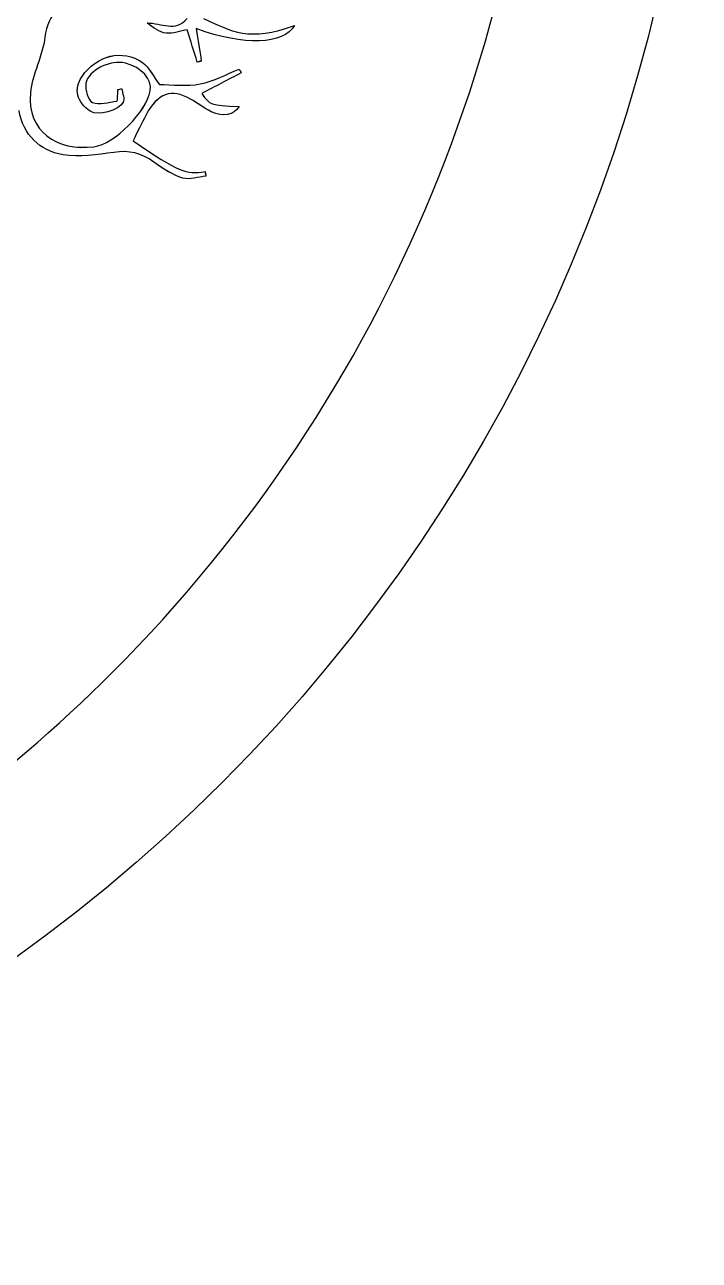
# Model space of a CAD drawing. Extents: x 105 to 524, y 66 to 486.
# Drawn here: x 437.6 to 524.4, y 66.1 to 225.1 of the extents above; entities that cross this region are included whole.
import ezdxf

# ---------------------------------------------------------------- set-up
doc = ezdxf.new("R2010")
doc.units = 0
doc.layers.add('tree', color=7, linetype='CONTINUOUS')

msp = doc.modelspace()

# ---------------------------------------------------------------- linework, layer by layer
at = {"layer": 'tree', "color": 7}
for p, q in [((460.803307, 206.182412), (460.929073, 205.607334)), ((460.803351, 206.180971), (460.929123, 205.605895))]:
    msp.add_line(p, q, dxfattribs=at)
for points in [[(524.443995, 275.896663), (524.443995, 160.054933), (430.535721, 66.146656), (314.693991, 66.146652)], [(448.867492, 141.748494), (484.452522, 177.326518), (504.443976, 225.580675), (504.443976, 275.895598)], [(444.81817, 229.44098), (442.476819, 228.026517), (440.565928, 226.539968), (440.190996, 223.475829)], [(444.818171, 229.440769), (442.476823, 228.026305), (440.565932, 226.540023), (440.191017, 223.475616)], [(444.818198, 229.439541), (442.476849, 228.025077), (440.565958, 226.538527), (440.191044, 223.474388)], [(453.377124, 225.298508), (455.174244, 225.303306), (457.011158, 224.087214), (458.487321, 225.854627)], [(453.377126, 225.298295), (455.17426, 225.303367), (457.011183, 224.087003), (458.48761, 225.854416)], [(453.377152, 225.297067), (455.174287, 225.301872), (457.01121, 224.085774), (458.48737, 225.853188)], [(460.605717, 225.868509), (464.173817, 224.227912), (466.523423, 222.824929), (472.345314, 224.967715)], [(460.605719, 225.868299), (464.173819, 224.227701), (466.523446, 222.824717), (472.345308, 224.967505)], [(460.605746, 225.867071), (464.173846, 224.226473), (466.523473, 222.823489), (472.345335, 224.966277)], [(455.796438, 223.984693), (454.93873, 224.078405), (454.136019, 224.675107), (453.377124, 225.298508)], [(455.796448, 223.984482), (454.938737, 224.078192), (454.136034, 224.674894), (453.377126, 225.298295)], [(455.796475, 223.983254), (454.938763, 224.076964), (454.136061, 224.673666), (453.377152, 225.297067)], [(458.514027, 224.428149), (457.652332, 224.26876), (456.697927, 223.886176), (455.796438, 223.984693)], [(458.514314, 224.427937), (457.65233, 224.26855), (456.697953, 223.885966), (455.796448, 223.984482)], [(458.514073, 224.426709), (457.652357, 224.267321), (456.697979, 223.884738), (455.796475, 223.983254)], [(459.814507, 220.234415), (459.387787, 221.610968), (458.960784, 222.987521), (458.514027, 224.428149)], [(459.814526, 220.232974), (459.387807, 221.609527), (458.96082, 222.98608), (458.514073, 224.426709)], [(459.814499, 220.234202), (459.38778, 221.610755), (458.960794, 222.987308), (458.514314, 224.427937)], [(472.345314, 224.967715), (470.865941, 222.510692), (465.891386, 222.293903), (459.67777, 224.562973)], [(459.67777, 224.562973), (459.912508, 223.058803), (460.119695, 221.730041), (460.326916, 220.401011)], [(472.345308, 224.967505), (470.865943, 222.510481), (465.891378, 222.293692), (459.677778, 224.563029)], [(459.677778, 224.563029), (459.912501, 223.058859), (460.119718, 221.729829), (460.326936, 220.400798)], [(472.345335, 224.966277), (470.86597, 222.509253), (465.891405, 222.292464), (459.677805, 224.561534)], [(459.677805, 224.561534), (459.912527, 223.057364), (460.119745, 221.728601), (460.326963, 220.39957)], [(440.191017, 223.475616), (439.893809, 221.046358), (438.571994, 218.734838), (438.327124, 216.308249)], [(440.190996, 223.475829), (439.893816, 221.046569), (438.571993, 218.735049), (438.32713, 216.30846)], [(440.191044, 223.474388), (439.893835, 221.04513), (438.57202, 218.73361), (438.327151, 216.307021)], [(444.988527, 218.429089), (446.821172, 221.136009), (450.204487, 221.994885), (452.75306, 220.199973)], [(444.988539, 218.429145), (446.821456, 221.135796), (450.204502, 221.994941), (452.753068, 220.199762)], [(444.988565, 218.42765), (446.821216, 221.134568), (450.204529, 221.993446), (452.753095, 220.198533)], [(450.547373, 220.131147), (448.674935, 220.608509), (445.745311, 219.22368), (445.47267, 217.506192)], [(450.547352, 220.131358), (448.674913, 220.608723), (445.745306, 219.223625), (445.472679, 217.506402)], [(450.547399, 220.129919), (448.674961, 220.607281), (445.745338, 219.222185), (445.472697, 217.504964)], [(453.755513, 216.55435), (454.03456, 218.045972), (452.643311, 219.597129), (450.547352, 220.131358)], [(453.755512, 216.554405), (454.034562, 218.04576), (452.643318, 219.596919), (450.547373, 220.131147)], [(453.755539, 216.55291), (454.034588, 218.044532), (452.643344, 219.595691), (450.547399, 220.129919)], [(452.75306, 220.199973), (453.638285, 219.576304), (454.148049, 218.420012), (454.9267, 217.376386)], [(452.753068, 220.199762), (453.638284, 219.576361), (454.148318, 218.4198), (454.926987, 217.376172)], [(452.753095, 220.198533), (453.638311, 219.574866), (454.148078, 218.418572), (454.926747, 217.374944)], [(460.326936, 220.400798), (460.156302, 220.345266), (459.985401, 220.289734), (459.814499, 220.234202)], [(460.326916, 220.401011), (460.156278, 220.345476), (459.985392, 220.289946), (459.814507, 220.234415)], [(460.326963, 220.39957), (460.156329, 220.344038), (459.985427, 220.288506), (459.814526, 220.232974)], [(460.199034, 217.45007), (461.923236, 217.768847), (463.534795, 218.696604), (465.196026, 219.35658)], [(460.199054, 217.448631), (461.923289, 217.767406), (463.534835, 218.695164), (465.19605, 219.355141)], [(460.199294, 217.450126), (461.923262, 217.768901), (463.534808, 218.696392), (465.196023, 219.356369)], [(465.196023, 219.356369), (465.287616, 219.199384), (465.379208, 219.042133), (465.470533, 218.884881)], [(465.196026, 219.35658), (465.287607, 219.199329), (465.378941, 219.042079), (465.470522, 218.884825)], [(465.19605, 219.355141), (465.287642, 219.197889), (465.378968, 219.040638), (465.47056, 218.883386)], [(446.093779, 213.901362), (444.257395, 215.129205), (443.858967, 216.760993), (444.988527, 218.429089)], [(446.09379, 213.901417), (444.257401, 215.129261), (443.858988, 216.761048), (444.988539, 218.429145)], [(446.093817, 213.899921), (444.257428, 215.127766), (443.859014, 216.759553), (444.988565, 218.42765)], [(465.470522, 218.884825), (463.77673, 217.999783), (462.082656, 217.114741), (460.397966, 216.234507)], [(465.470533, 218.884881), (463.776741, 217.999572), (462.082681, 217.114531), (460.397967, 216.234295)], [(465.47056, 218.883386), (463.776767, 217.998344), (462.082708, 217.113303), (460.397994, 216.233067)], [(438.32713, 216.30846), (437.82802, 211.360505), (441.77077, 208.7788), (446.496475, 209.3739)], [(438.327124, 216.308249), (437.828038, 211.36056), (441.770786, 208.778588), (446.496476, 209.373689)], [(438.327151, 216.307021), (437.828065, 211.359065), (441.770813, 208.77736), (446.496503, 209.37246)], [(445.472679, 217.506402), (445.34769, 216.719877), (445.76425, 215.292866), (446.301283, 215.080349)], [(445.47267, 217.506192), (445.347699, 216.719666), (445.764271, 215.292654), (446.301275, 215.080137)], [(445.472697, 217.504964), (445.347725, 216.718438), (445.764297, 215.291426), (446.301302, 215.078909)], [(446.496475, 209.3739), (449.190851, 209.712966), (453.257214, 213.892818), (453.755513, 216.55435)], [(446.496476, 209.373689), (449.190843, 209.713021), (453.257228, 213.892606), (453.755512, 216.554405)], [(446.496503, 209.37246), (449.19087, 209.711526), (453.257254, 213.891378), (453.755539, 216.55291)], [(449.44319, 215.254208), (449.579644, 215.279839), (449.544929, 216.214539), (449.589524, 216.72821)], [(449.443193, 215.254152), (449.579647, 215.280046), (449.544934, 216.214752), (449.589243, 216.728421)], [(449.443216, 215.252713), (449.57967, 215.278611), (449.544956, 216.21331), (449.589284, 216.726982)], [(449.589243, 216.728421), (449.759352, 216.762323), (449.929179, 216.7965), (450.099289, 216.830674)], [(449.589284, 216.726982), (449.759384, 216.760888), (449.929217, 216.795062), (450.099317, 216.829235)], [(449.589524, 216.72821), (449.759357, 216.762383), (449.92919, 216.79629), (450.099291, 216.830463)], [(450.099289, 216.830674), (450.172984, 216.241447), (450.489673, 215.534483), (450.272326, 215.086756)], [(450.099291, 216.830463), (450.172992, 216.241237), (450.489694, 215.534271), (450.272328, 215.086811)], [(450.099317, 216.829235), (450.173019, 216.240009), (450.48972, 215.533043), (450.272355, 215.085316)], [(458.92152, 215.508318), (456.493668, 216.901423), (454.72858, 216.276424), (453.219291, 213.479264)], [(458.921566, 215.506879), (456.493699, 216.899985), (454.728608, 216.274983), (453.219335, 213.477825)], [(458.92154, 215.508107), (456.493672, 216.90148), (454.728581, 216.276211), (453.219576, 213.479053)], [(454.9267, 217.376386), (456.506474, 217.376386), (458.407241, 217.118748), (460.199034, 217.45007)], [(454.926747, 217.374944), (456.506516, 217.374944), (458.40726, 217.117308), (460.199054, 217.448631)], [(454.926987, 217.376172), (456.50649, 217.376172), (458.407233, 217.118803), (460.199294, 217.450126)], [(460.397966, 216.234507), (461.448997, 214.703371), (461.448997, 214.703371), (465.201106, 214.550124)], [(460.397967, 216.234295), (461.449011, 214.70316), (461.449011, 214.70316), (465.201097, 214.55018)], [(460.397994, 216.233067), (461.449037, 214.701932), (461.449037, 214.701932), (465.201123, 214.548685)], [(450.272326, 215.086756), (449.751591, 214.014562), (446.957909, 213.323883), (446.093779, 213.901362)], [(450.272328, 215.086811), (449.751613, 214.014349), (446.95791, 213.32367), (446.09379, 213.901417)], [(450.272355, 215.085316), (449.75164, 214.013121), (446.957937, 213.322442), (446.093817, 213.899921)], [(446.301275, 215.080137), (447.19824, 214.725319), (448.399089, 215.057444), (449.44319, 215.254208)], [(446.301283, 215.080349), (447.198221, 214.725532), (448.399076, 215.057665), (449.443193, 215.254152)], [(446.301302, 215.078909), (447.198267, 214.724091), (448.399116, 215.056215), (449.443216, 215.252713)], [(461.605207, 213.884542), (460.664983, 214.329063), (459.828653, 214.987706), (458.92152, 215.508318)], [(461.605225, 213.88433), (460.665001, 214.32912), (459.828652, 214.987762), (458.92154, 215.508107)], [(461.605252, 213.883102), (460.665027, 214.327625), (459.828679, 214.986267), (458.921566, 215.506879)], [(465.201106, 214.550124), (464.469692, 213.431476), (463.179654, 213.13993), (461.605207, 213.884542)], [(465.201097, 214.55018), (464.469692, 213.43153), (463.179654, 213.139987), (461.605225, 213.88433)], [(465.201123, 214.548685), (464.469719, 213.430035), (463.179681, 213.138492), (461.605252, 213.883102)], [(442.536897, 208.336413), (439.482583, 208.870374), (437.411742, 210.902098), (436.858692, 214.043662)], [(442.536905, 208.336468), (439.482577, 208.870163), (437.411733, 210.901887), (436.858707, 214.043717)], [(442.536932, 208.334973), (439.482604, 208.868935), (437.41176, 210.900659), (436.858734, 214.042222)], [(453.219291, 213.479264), (452.629164, 212.385444), (452.099892, 211.258517), (451.539398, 210.139601)], [(453.219576, 213.479053), (452.629165, 212.385232), (452.099905, 211.258306), (451.539402, 210.139657)], [(453.219335, 213.477825), (452.629192, 212.384004), (452.099932, 211.257078), (451.539428, 210.138161)], [(451.539398, 210.139601), (457.585022, 206.062538), (458.267047, 205.770459), (460.803307, 206.182412)], [(451.539402, 210.139657), (457.585038, 206.062325), (458.267041, 205.770248), (460.803591, 206.1822)], [(451.539428, 210.138161), (457.585064, 206.061097), (458.267068, 205.76902), (460.803351, 206.180971)], [(449.057324, 208.650381), (446.905556, 208.330539), (444.632856, 207.970116), (442.536897, 208.336413)], [(449.057326, 208.65017), (446.905838, 208.330594), (444.63285, 207.97017), (442.536905, 208.336468)], [(449.057353, 208.648942), (446.905598, 208.329099), (444.632877, 207.968675), (442.536932, 208.334973)], [(454.213736, 207.398511), (452.632374, 208.585237), (451.019474, 208.941924), (449.057324, 208.650381)], [(454.213741, 207.398297), (452.632369, 208.585027), (451.019488, 208.941981), (449.057326, 208.65017)], [(454.213768, 207.397069), (452.632396, 208.583799), (451.019514, 208.940485), (449.057353, 208.648942)], [(457.943656, 205.347828), (456.612484, 205.764853), (455.344071, 206.550045), (454.213736, 207.398511)], [(457.943663, 205.347617), (456.612502, 205.764909), (455.344093, 206.549832), (454.213741, 207.398297)], [(457.94369, 205.346389), (456.612529, 205.763413), (455.34412, 206.548604), (454.213768, 207.397069)], [(460.929073, 205.607334), (459.926126, 205.496269), (458.825141, 205.071772), (457.943656, 205.347828)], [(460.929097, 205.607123), (459.926119, 205.496326), (458.825141, 205.071559), (457.943663, 205.347617)], [(460.929123, 205.605895), (459.926146, 205.494831), (458.825167, 205.070331), (457.94369, 205.346389)], [(460.803591, 206.1822), (460.845248, 205.990507), (460.887172, 205.798815), (460.929097, 205.607123)], [(400.867173, 106.84493), (418.46478, 115.848362), (434.674588, 127.558382), (448.867492, 141.748494)]]:
    msp.add_open_spline(points, degree=3, dxfattribs=at)

doc.saveas('drawing.dxf')
